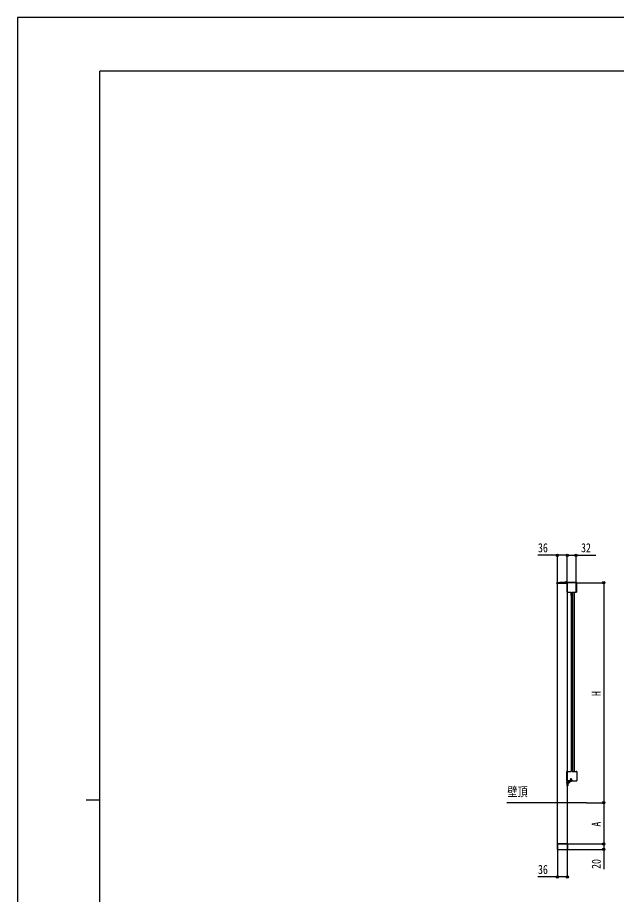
# Model space of a CAD drawing. Units: millimetres, scale not verified. Extents: x -4205 to 4205, y -2970 to 2970.
# Drawn here: x -4205 to -2024, y -219 to 2970 of the extents above; entities that cross this region are included whole.
import ezdxf
from ezdxf.enums import TextEntityAlignment as Align

# ---------------------------------------------------------------- set-up
doc = ezdxf.new("R2010")
doc.units = ezdxf.units.MM
doc.header["$LTSCALE"] = 16
for name, color, linetype in [('0-2_USER1', 3, 'Continuous'), ('0-3_YKK_A1', 4, 'Continuous'), ('0-4_YKK_D', 6, 'Continuous'), ('0-5_YKK_ZWAK', 7, 'Continuous')]:
    doc.layers.add(name, color=color, linetype=linetype)
doc.styles.add('ＭＳ ゴシック', font='')
doc.styles.get('ＭＳ ゴシック').set_extended_font_data('MS Gothic')

msp = doc.modelspace()

# ---------------------------------------------------------------- linework, layer by layer
at = {"layer": '0-3_YKK_A1'}
for p, q in [((-2241.4, 911.22), (-2241.4, 914.22)), ((-2207.9, 911.22), (-2241.4, 911.22)), ((-2239.9, 915.72), (-2172.4, 915.72)), ((-2239.9, 914.22), (-2239.9, 911.22)), ((-2239.4, 114.22), (-2239.4, 911.12)), ((-2230.1, 916.72), (-2172.1, 916.72)), ((-2210.57, 915.72), (-2202.62, 915.72)), ((-2208.85, 914.22), (-2208.85, 915.72)), ((-2203.4, 915.72), (-2207.9, 911.22)), ((-2205.45, 915.93), (-2206.6, 915.33)), ((-2206.17, 918.21), (-2206.17, 917.32)), ((-2205.63, 914.42), (-2205.63, 880.92)), ((-2204.52, 917.8), (-2205.45, 915.93)), ((-2205.41, 915.72), (-2205.41, 913.71)), ((-2170.15, 915.4), (-2204.65, 915.4)), ((-2204.35, 914.22), (-2204.35, 915.72)), ((-2203.4, 914.22), (-2203.4, 191.22)), ((-2203.12, 915.72), (-2203.12, 914.22)), ((-2201.69, 915.72), (-2201.69, 914.22)), ((-2188.12, 915.72), (-2188.12, 914.22)), ((-2186.69, 915.72), (-2186.69, 914.22)), ((-2171.69, 880.72), (-2171.4, 914.22)), ((-2170.19, 880.71), (-2169.91, 913.2)), ((-2169.17, 880.92), (-2169.17, 914.42)), ((-2169.15, 885.2), (-2168.9, 913.49)), ((-2204.65, 879.94), (-2204.43, 879.94)), ((-2204.42, 879.94), (-2204.15, 880.13)), ((-2195.4, 880.19), (-2189.4, 880.19)), ((-2189.4, 879.42), (-2189.4, 880.19)), ((-2189.4, 867.92), (-2189.4, 879.42)), ((-2189.4, 871.81), (-2189.4, 236.63)), ((-2189.4, 871.81), (-2189.4, 871.81)), ((-2188.4, 242.26), (-2188.4, 866.19)), ((-2186.9, 242.47), (-2186.9, 865.98)), ((-2185.4, 867.92), (-2185.4, 879.42)), ((-2184.9, 228.25), (-2184.9, 880.19)), ((-2182.9, 228.25), (-2182.9, 880.19)), ((-2179.4, 880.19), (-2178.4, 880.13)), ((-2178.9, 880.16), (-2178.9, 228.28)), ((-2178.4, 880.13), (-2170.65, 880.13)), ((-2171.69, 880.72), (-2170.19, 880.71)), ((-2170.37, 879.94), (-2170.65, 880.13)), ((-2170.37, 879.94), (-2170.15, 879.94)), ((-2205.63, 194.03), (-2205.63, 227.53)), ((-2204.65, 228.51), (-2204.43, 228.51)), ((-2204.42, 228.51), (-2204.15, 228.31)), ((-2195.4, 228.25), (-2189.4, 228.25)), ((-2189.4, 240.53), (-2189.4, 229.03)), ((-2189.4, 236.63), (-2189.4, 236.63)), ((-2189.4, 229.03), (-2189.4, 228.25)), ((-2185.4, 240.53), (-2185.4, 229.03)), ((-2179.4, 228.25), (-2178.4, 228.31)), ((-2178.9, 228.22), (-2178.9, 228.22)), ((-2178.4, 228.31), (-2170.65, 228.31)), ((-2170.37, 228.51), (-2170.65, 228.31)), ((-2170.37, 228.51), (-2170.15, 228.51)), ((-2169.17, 227.53), (-2169.17, 194.03)), ((-2170.15, 193.05), (-2204.65, 193.05)), ((-2203.4, 175.22), (-2203.4, 191.72)), ((-2201.9, 192.22), (-2201.9, 175.22)), ((-2201.4, 192.72), (-2190.6, 192.72)), ((-2190.1, 194.22), (-2200.9, 194.22)), ((-2199.9, 191.72), (-2190.6, 191.72)), ((-2192.6, 201.22), (-2193.1, 200.72)), ((-2192.6, 201.22), (-2190.1, 201.22)), ((-2189.6, 199.22), (-2189.6, 194.72)), ((-2188.1, 199.22), (-2188.1, 195.22)), ((-2187.1, 197.22), (-2187.1, 195.22)), ((-2194.4, 186.22), (-2207.44, 186.22)), ((-2203.4, 175.22), (-2203.4, 114.22)), ((-2201.9, 175.22), (-2203.4, 175.22)), ((-2201.9, 175.22), (-2203.4, 175.22)), ((-2201.9, 190.47), (-2201.9, 184.22)), ((-2201.9, 190.47), (-2201.39, 190.47)), ((-2201.9, 181.97), (-2201.9, 188.22)), ((-2201.9, 181.97), (-2201.39, 181.97)), ((-2201.39, 190.47), (-2201.39, 184.22)), ((-2201.39, 181.97), (-2201.39, 188.22)), ((-2200.9, 181.22), (-2200.9, 190.72)), ((-2134.06, 114.22), (-2424.16, 114.22)), ((-2203.4, 114.22), (-2203.4, -35.78)), ((-2203.2, -36.78), (-2239.6, -36.78)), ((-2239.6, -55.78), (-2203.2, -55.78))]:
    msp.add_line(p, q, dxfattribs=at)
for points in [[(-2171.4, 914.22), (-2204.9, 914.22), (-2239.9, 914.22)], [(-2208.67, 917.8), (-2207.74, 915.93), (-2206.6, 915.33)], [(-2207.02, 918.21), (-2207.02, 917.32), (-2206.17, 917.32)], [(-2204.15, 880.13), (-2196.4, 880.13), (-2195.4, 880.19)], [(-2185.4, 879.42), (-2185.4, 880.19), (-2179.4, 880.19)], [(-2204.15, 228.31), (-2196.4, 228.31), (-2195.4, 228.25)], [(-2185.4, 229.03), (-2185.4, 228.25), (-2179.4, 228.25)], [(-2193.1, 200.72), (-2193.1, 199.72), (-2190.1, 199.72)], [(-2199.8, 188.3), (-2201.71, 187.37), (-2202.32, 186.22)], [(-2199.8, 184.15), (-2201.71, 185.08), (-2202.32, 186.22)], [(-2203.4, -35.78), (-2239.4, -35.78), (-2239.4, 114.22)], [(-2239.6, -55.78), (-2239.6, -35.78), (-2203.2, -35.78), (-2203.2, -55.78)]]:
    msp.add_lwpolyline(points, dxfattribs=at)
for centre, radius, start, end in [((-2239.9, 914.22), 1.5, 90, 180), ((-2230.1, 915.72), 1, 90, 180), ((-2210.57, 916), 0.274, 142.28591, 270), ((-2206.6, 912.92), 5.3, 94.59941, 142.28591), ((-2206.6, 912.92), 5.3, 37.71409, 85.40059), ((-2204.65, 914.42), 0.981, 90, 180), ((-2202.62, 916), 0.274, 270, 37.71409), ((-2172.4, 913.22), 2.5, 359.5, 90), ((-2172.1, 913.52), 3.2, 359.5, 90), ((-2170.15, 914.42), 0.981, 0, 90), ((-2204.65, 880.92), 0.981, 180, 270), ((-2170.15, 885.21), 1, 269.5, 359.5), ((-2170.15, 880.92), 0.981, 270, 0), ((-2204.65, 227.53), 0.981, 90, 180), ((-2170.15, 227.53), 0.981, 0, 90), ((-2204.65, 194.03), 0.981, 180, 270), ((-2200.9, 191.72), 2.5, 90, 180), ((-2201.4, 192.22), 0.5, 90, 180), ((-2199.9, 190.72), 1, 90, 180), ((-2190.6, 195.22), 2.5, 270, 0), ((-2190.6, 195.22), 3.5, 270, 0), ((-2190.1, 199.22), 2, 0, 90), ((-2190.1, 199.22), 0.5, 0, 90), ((-2190.1, 194.72), 0.5, 270, 0), ((-2188.1, 197.22), 1, 0, 90), ((-2170.15, 194.03), 0.981, 270, 0), ((-2201.9, 181.22), 1, 270, 0), ((-2201.9, 181.22), 1, 270, 0), ((-2204.93, 186.22), 5.53, 43.21261, 50.20587), ((-2204.93, 186.22), 5.53, 309.79413, 316.78739), ((-2204.93, 186.22), 5.53, 316.78739, 43.21261)]:
    msp.add_arc(centre, radius, start, end, dxfattribs=at)
for centre, major_axis, start_param, end_param in [((-2187.39, 867.92), (-1.42, -1.42), 5.4996506, 7.06672), ((-2187.4, 867.92), (-1.42, 1.42), 2.358058, 3.9251274), ((-2187.39, 240.52), (-1.42, 1.42), 5.4996506, 7.06672), ((-2187.4, 240.52), (-1.42, -1.42), 2.358058, 3.9251274)]:
    msp.add_ellipse(centre, major_axis=major_axis, ratio=0.99628, start_param=start_param, end_param=end_param, dxfattribs=at)
at = {"layer": '0-4_YKK_D'}
for p, q in [((-2239.4, 915.22), (-2239.4, 1015.22)), ((-2203.4, 915.22), (-2203.4, 1015.22)), ((-2203.4, 915.22), (-2203.4, 1015.22)), ((-2171.4, 914.22), (-2171.4, 1015.22)), ((-2171.4, 914.22), (-2069.79, 914.22)), ((-2070.79, 914.22), (-2070.79, 114.22)), ((-2133.06, 114.22), (-2069.79, 114.22)), ((-2133.06, 114.22), (-2069.79, 114.22)), ((-2070.79, 114.22), (-2070.79, -35.78)), ((-2239.4, -36.78), (-2239.4, -156.78)), ((-2203.4, -36.78), (-2203.4, -156.78)), ((-2202.2, -35.78), (-2069.79, -35.78)), ((-2202.2, -35.78), (-2069.79, -35.78)), ((-2202.2, -55.78), (-2069.79, -55.78))]:
    msp.add_line(p, q, dxfattribs=at)
for points in [[(-2203.4, 1014.22), (-2239.4, 1014.22), (-2311.2, 1014.22)], [(-2203.4, 1014.22), (-2171.4, 1014.22), (-2099.6, 1014.22)], [(-2070.79, -35.78), (-2070.79, -55.78), (-2070.79, -127.58)], [(-2203.4, -155.78), (-2239.4, -155.78), (-2311.2, -155.78)]]:
    msp.add_lwpolyline(points, dxfattribs=at)
for centre in [(-2239.4, 1014.22), (-2203.4, 1014.22), (-2203.4, 1014.22), (-2171.4, 1014.22), (-2070.79, 914.22), (-2070.79, 114.22), (-2070.79, 114.22), (-2070.79, -35.78), (-2070.79, -35.78), (-2070.79, -55.78), (-2239.4, -155.78), (-2203.4, -155.78)]:
    msp.add_circle(centre, 4.25, dxfattribs=at)
at = {"layer": '0-5_YKK_ZWAK'}
for p, q in [((3895.02, 2775), (-3904.98, 2775)), ((-3904.98, -2525), (-3904.98, 2775)), ((-3954.98, 125), (-3904.98, 125))]:
    msp.add_line(p, q, dxfattribs=at)
msp.add_lwpolyline([(-4205, -2970), (4205, -2970), (4205, 2970), (-4205, 2970)], close=True, dxfattribs=at)

# ---------------------------------------------------------------- texts
at = {"layer": '0-2_USER1', "style": 'ＭＳ ゴシック', "width": 0.8}
msp.add_text('壁頂', height=33.99, dxfattribs=at).set_placement((-2421.89, 127.06), align=Align.BOTTOM_LEFT)
at = {"layer": '0-4_YKK_D', "style": 'ＭＳ ゴシック', "width": 0.8}
for s, p in [('36', (-2310.2, 1015.22)), ('32', (-2153.4, 1015.22)), ('36', (-2310.2, -154.78))]:
    msp.add_text(s, height=32.99, dxfattribs=at).set_placement(p, align=Align.BOTTOM_LEFT)
for s, p in [('H', (-2071.59, 502.22)), ('A', (-2071.59, 27.22)), ('20', (-2071.79, -126.58))]:
    msp.add_text(s, height=32.99, rotation=90, dxfattribs=at).set_placement(p, align=Align.BOTTOM_LEFT)

doc.saveas('drawing.dxf')
